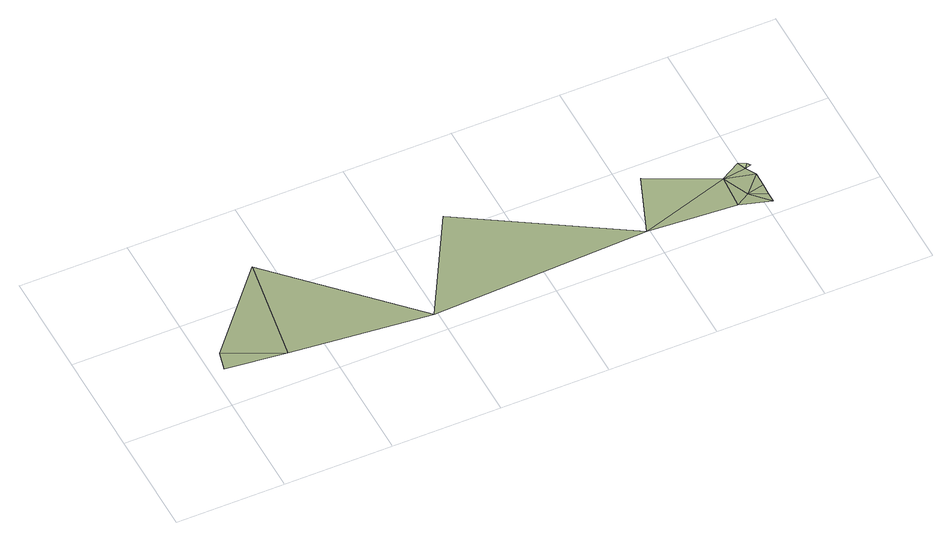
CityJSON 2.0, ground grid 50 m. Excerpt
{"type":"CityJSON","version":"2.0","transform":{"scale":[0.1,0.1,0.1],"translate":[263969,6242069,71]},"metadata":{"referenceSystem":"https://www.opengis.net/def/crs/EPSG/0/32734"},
"CityObjects":{
"terrain1":{"type":"TINRelief","geometry":[{"type":"CompositeSurface","lod":"1","boundaries":[[[0,1,2]],[[3,0,2]],[[4,3,2]],[[5,6,4]],[[7,5,8]],[[9,8,5]],[[8,9,10]],[[9,11,10]],[[12,8,10]],[[10,11,13]],[[10,13,14]],[[8,15,16]],[[12,10,14]],[[12,15,8]],[[16,15,17]],[[15,18,17]]]}]}
},
"vertices":[
[29,178,139],[3,78,153],[285,57,139],[406,642,46],[938,4,122],[1970,106,50],[1257,575,23],[2097,424,8],[2399,262,20],[2378,81,45],[2449,132,32],[2526,44,37],[2538,235,13],[2529,99,30],[2533,155,24],[2512,286,9],[2496,325,9],[2531,310,9],[2542,294,9]
]}
